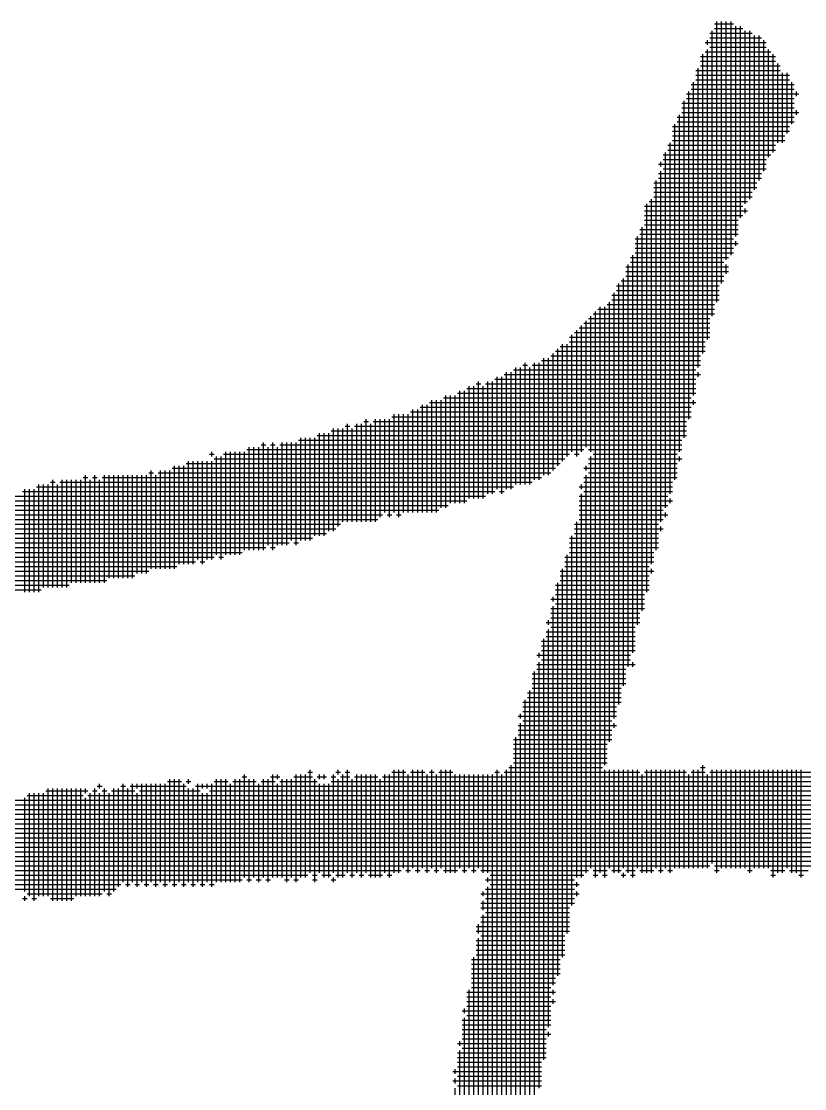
# Model space of a CAD drawing. Header units: feet. Extents: x 0 to 1079770, y 0 to 240000.
# Drawn here: x 958190 to 958823, y 13675 to 14538 of the extents above; entities that cross this region are included whole.
import ezdxf

# ---------------------------------------------------------------- set-up
doc = ezdxf.new("R2010")
doc.units = ezdxf.units.FT
doc.header["$LTSCALE"] = 2200
doc.header["$MEASUREMENT"] = 0
doc.layers.add('CX-MISC', color=2, linetype='CONTINUOUS')

msp = doc.modelspace()

# ---------------------------------------------------------------- linework, layer by layer
at = {"layer": 'CX-MISC'}
for p, q in [((958750.38, 14535.91, 9817.04), (958765.5, 14535.91, 9817.04)), ((958750.38, 14532.13, 9817.04), (958773.06, 14532.13, 9817.04)), ((958752.27, 14311, 9817.04), (958752.27, 14537.8, 9817.04)), ((958756.05, 14326.12, 9817.04), (958756.05, 14537.8, 9817.04)), ((958759.83, 14345.02, 9817.04), (958759.83, 14537.8, 9817.04)), ((958763.61, 14348.8, 9817.04), (958763.61, 14537.8, 9817.04)), ((958767.39, 14363.92, 9817.04), (958767.39, 14534.02, 9817.04)), ((958771.17, 14379.04, 9817.04), (958771.17, 14534.02, 9817.04)), ((958744.71, 14518.9, 9817.04), (958744.71, 14522.68, 9817.04)), ((958746.6, 14528.35, 9817.04), (958780.62, 14528.35, 9817.04)), ((958746.6, 14524.57, 9817.04), (958788.18, 14524.57, 9817.04)), ((958748.49, 14299.66, 9817.04), (958748.49, 14530.24, 9817.04)), ((958774.95, 14390.38, 9817.04), (958774.95, 14530.24, 9817.04)), ((958778.73, 14394.16, 9817.04), (958778.73, 14530.24, 9817.04)), ((958782.51, 14401.72, 9817.04), (958782.51, 14526.46, 9817.04)), ((958786.29, 14409.28, 9817.04), (958786.29, 14526.46, 9817.04)), ((958790.07, 14416.84, 9817.04), (958790.07, 14522.68, 9817.04)), ((958742.82, 14520.79, 9817.04), (958791.96, 14520.79, 9817.04)), ((958744.71, 14280.76, 9817.04), (958744.71, 14515.12, 9817.04)), ((958746.6, 14517.01, 9817.04), (958791.96, 14517.01, 9817.04)), ((958793.85, 14428.18, 9817.04), (958793.85, 14515.12, 9817.04)), ((958739.04, 14509.45, 9817.04), (958799.52, 14509.45, 9817.04)), ((958739.04, 14505.67, 9817.04), (958799.52, 14505.67, 9817.04)), ((958740.93, 14269.42, 9817.04), (958740.93, 14511.34, 9817.04)), ((958742.82, 14513.23, 9817.04), (958795.74, 14513.23, 9817.04)), ((958797.63, 14431.96, 9817.04), (958797.63, 14511.34, 9817.04)), ((958735.26, 14498.11, 9817.04), (958803.3, 14498.11, 9817.04)), ((958737.15, 14258.08, 9817.04), (958737.15, 14500, 9817.04)), ((958739.04, 14501.89, 9817.04), (958803.3, 14501.89, 9817.04)), ((958801.41, 14439.52, 9817.04), (958801.41, 14503.78, 9817.04)), ((958805.19, 14439.52, 9817.04), (958805.19, 14496.22, 9817.04)), ((958808.97, 14447.08, 9817.04), (958808.97, 14496.22, 9817.04)), ((958733.37, 14235.4, 9817.04), (958733.37, 14488.66, 9817.04)), ((958735.26, 14494.33, 9817.04), (958810.86, 14494.33, 9817.04)), ((958735.26, 14490.55, 9817.04), (958810.86, 14490.55, 9817.04)), ((958812.75, 14454.64, 9817.04), (958812.75, 14488.66, 9817.04)), ((958727.7, 14479.21, 9817.04), (958818.42, 14479.21, 9817.04)), ((958729.59, 14216.5, 9817.04), (958729.59, 14481.1, 9817.04)), ((958731.48, 14486.77, 9817.04), (958814.64, 14486.77, 9817.04)), ((958731.48, 14482.99, 9817.04), (958814.64, 14482.99, 9817.04)), ((958816.53, 14477.32, 9817.04), (958816.53, 14481.1, 9817.04)), ((958723.92, 14471.65, 9817.04), (958814.64, 14471.65, 9817.04)), ((958725.81, 14201.38, 9817.04), (958725.81, 14473.54, 9817.04)), ((958727.7, 14475.43, 9817.04), (958814.64, 14475.43, 9817.04)), ((958722.03, 14190.04, 9817.04), (958722.03, 14462.2, 9817.04)), ((958723.92, 14467.87, 9817.04), (958814.64, 14467.87, 9817.04)), ((958723.92, 14464.09, 9817.04), (958818.42, 14464.09, 9817.04)), ((958816.53, 14462.2, 9817.04), (958816.53, 14465.98, 9817.04)), ((958718.25, 14167.36, 9817.04), (958718.25, 14454.64, 9817.04)), ((958720.14, 14460.31, 9817.04), (958814.64, 14460.31, 9817.04)), ((958720.14, 14456.53, 9817.04), (958814.64, 14456.53, 9817.04)), ((958716.36, 14452.75, 9817.04), (958810.86, 14452.75, 9817.04)), ((958716.36, 14448.97, 9817.04), (958810.86, 14448.97, 9817.04)), ((958716.36, 14445.19, 9817.04), (958807.08, 14445.19, 9817.04)), ((958712.58, 14437.63, 9817.04), (958799.52, 14437.63, 9817.04)), ((958714.47, 14156.02, 9817.04), (958714.47, 14439.52, 9817.04)), ((958716.36, 14441.41, 9817.04), (958807.08, 14441.41, 9817.04)), ((958708.8, 14430.07, 9817.04), (958795.74, 14430.07, 9817.04)), ((958710.69, 14144.68, 9817.04), (958710.69, 14431.96, 9817.04)), ((958712.58, 14433.85, 9817.04), (958799.52, 14433.85, 9817.04)), ((958705.02, 14422.51, 9817.04), (958791.96, 14422.51, 9817.04)), ((958706.91, 14420.62, 9817.04), (958706.91, 14424.4, 9817.04)), ((958708.8, 14426.29, 9817.04), (958791.96, 14426.29, 9817.04)), ((958708.8, 14418.73, 9817.04), (958791.96, 14418.73, 9817.04)), ((958705.02, 14414.95, 9817.04), (958788.18, 14414.95, 9817.04)), ((958705.02, 14411.17, 9817.04), (958788.18, 14411.17, 9817.04)), ((958706.91, 14133.34, 9817.04), (958706.91, 14416.84, 9817.04)), ((958701.24, 14407.39, 9817.04), (958784.4, 14407.39, 9817.04)), ((958701.24, 14403.61, 9817.04), (958784.4, 14403.61, 9817.04)), ((958703.13, 14110.66, 9817.04), (958703.13, 14409.28, 9817.04)), ((958699.35, 14099.32, 9817.04), (958699.35, 14394.16, 9817.04)), ((958701.24, 14399.83, 9817.04), (958780.62, 14399.83, 9817.04)), ((958701.24, 14396.05, 9817.04), (958780.62, 14396.05, 9817.04)), ((958693.68, 14388.49, 9817.04), (958773.06, 14388.49, 9817.04)), ((958693.68, 14384.71, 9817.04), (958776.84, 14384.71, 9817.04)), ((958695.57, 14076.64, 9817.04), (958695.57, 14390.38, 9817.04)), ((958697.46, 14392.27, 9817.04), (958776.84, 14392.27, 9817.04)), ((958774.95, 14382.82, 9817.04), (958774.95, 14386.6, 9817.04)), ((958693.68, 14380.93, 9817.04), (958773.06, 14380.93, 9817.04)), ((958693.68, 14377.15, 9817.04), (958769.28, 14377.15, 9817.04)), ((958689.9, 14369.59, 9817.04), (958769.28, 14369.59, 9817.04)), ((958691.79, 14061.52, 9817.04), (958691.79, 14371.48, 9817.04)), ((958693.68, 14373.37, 9817.04), (958769.28, 14373.37, 9817.04)), ((958686.12, 14362.03, 9817.04), (958765.5, 14362.03, 9817.04)), ((958686.12, 14358.25, 9817.04), (958769.28, 14358.25, 9817.04)), ((958688.01, 14050.18, 9817.04), (958688.01, 14363.92, 9817.04)), ((958689.9, 14365.81, 9817.04), (958769.28, 14365.81, 9817.04)), ((958767.39, 14356.36, 9817.04), (958767.39, 14360.14, 9817.04)), ((958686.12, 14354.47, 9817.04), (958765.5, 14354.47, 9817.04)), ((958686.12, 14350.69, 9817.04), (958765.5, 14350.69, 9817.04)), ((958680.45, 14016.16, 9817.04), (958680.45, 14341.24, 9817.04)), ((958682.34, 14346.91, 9817.04), (958761.72, 14346.91, 9817.04)), ((958682.34, 14343.13, 9817.04), (958757.94, 14343.13, 9817.04)), ((958684.23, 14027.5, 9817.04), (958684.23, 14348.8, 9817.04)), ((958759.83, 14333.68, 9817.04), (958759.83, 14341.24, 9817.04)), ((958678.56, 14339.35, 9817.04), (958761.72, 14339.35, 9817.04)), ((958678.56, 14335.57, 9817.04), (958761.72, 14335.57, 9817.04)), ((958671, 14324.23, 9817.04), (958754.16, 14324.23, 9817.04)), ((958672.89, 13985.92, 9817.04), (958672.89, 14326.12, 9817.04)), ((958674.78, 14328.01, 9817.04), (958757.94, 14328.01, 9817.04)), ((958676.67, 14001.04, 9817.04), (958676.67, 14329.9, 9817.04)), ((958678.56, 14331.79, 9817.04), (958757.94, 14331.79, 9817.04)), ((958667.22, 14316.67, 9817.04), (958754.16, 14316.67, 9817.04)), ((958669.11, 13974.58, 9817.04), (958669.11, 14318.56, 9817.04)), ((958671, 14320.45, 9817.04), (958754.16, 14320.45, 9817.04)), ((958657.77, 13849.84, 9817.04), (958657.77, 14307.22, 9817.04)), ((958661.55, 13936.78, 9817.04), (958661.55, 14307.22, 9817.04)), ((958663.44, 14309.11, 9817.04), (958750.38, 14309.11, 9817.04)), ((958665.33, 13955.68, 9817.04), (958665.33, 14311, 9817.04)), ((958667.22, 14312.89, 9817.04), (958754.16, 14312.89, 9817.04)), ((958650.21, 14190.04, 9817.04), (958650.21, 14299.66, 9817.04)), ((958652.1, 14301.55, 9817.04), (958750.38, 14301.55, 9817.04)), ((958653.99, 13846.06, 9817.04), (958653.99, 14303.44, 9817.04)), ((958655.88, 14305.33, 9817.04), (958750.38, 14305.33, 9817.04)), ((958640.76, 14290.21, 9817.04), (958746.6, 14290.21, 9817.04)), ((958642.65, 14190.04, 9817.04), (958642.65, 14292.1, 9817.04)), ((958644.54, 14293.99, 9817.04), (958746.6, 14293.99, 9817.04)), ((958646.43, 14193.82, 9817.04), (958646.43, 14295.88, 9817.04)), ((958648.32, 14297.77, 9817.04), (958746.6, 14297.77, 9817.04)), ((958633.2, 14282.65, 9817.04), (958746.6, 14282.65, 9817.04)), ((958635.09, 14190.04, 9817.04), (958635.09, 14284.54, 9817.04)), ((958636.98, 14286.43, 9817.04), (958746.6, 14286.43, 9817.04)), ((958638.87, 14186.26, 9817.04), (958638.87, 14288.32, 9817.04)), ((958623.75, 14178.7, 9817.04), (958623.75, 14273.2, 9817.04)), ((958625.64, 14275.09, 9817.04), (958742.82, 14275.09, 9817.04)), ((958627.53, 14182.48, 9817.04), (958627.53, 14276.98, 9817.04)), ((958631.31, 14186.26, 9817.04), (958631.31, 14276.98, 9817.04)), ((958633.2, 14278.87, 9817.04), (958742.82, 14278.87, 9817.04)), ((958610.52, 14263.75, 9817.04), (958739.04, 14263.75, 9817.04)), ((958612.41, 14171.14, 9817.04), (958612.41, 14265.64, 9817.04)), ((958616.19, 14171.14, 9817.04), (958616.19, 14265.64, 9817.04)), ((958618.08, 14267.53, 9817.04), (958739.04, 14267.53, 9817.04)), ((958619.97, 14174.92, 9817.04), (958619.97, 14269.42, 9817.04)), ((958621.86, 14271.31, 9817.04), (958742.82, 14271.31, 9817.04)), ((958587.84, 14256.19, 9817.04), (958735.26, 14256.19, 9817.04)), ((958589.73, 14163.58, 9817.04), (958589.73, 14258.08, 9817.04)), ((958593.51, 14163.58, 9817.04), (958593.51, 14258.08, 9817.04)), ((958595.4, 14259.97, 9817.04), (958599.18, 14259.97, 9817.04)), ((958597.29, 14163.58, 9817.04), (958597.29, 14261.86, 9817.04)), ((958601.07, 14163.58, 9817.04), (958601.07, 14258.08, 9817.04)), ((958602.96, 14259.97, 9817.04), (958739.04, 14259.97, 9817.04)), ((958604.85, 14167.36, 9817.04), (958604.85, 14261.86, 9817.04)), ((958608.63, 14167.36, 9817.04), (958608.63, 14261.86, 9817.04)), ((958559.49, 14152.24, 9817.04), (958559.49, 14246.74, 9817.04)), ((958567.05, 14156.02, 9817.04), (958567.05, 14246.74, 9817.04)), ((958570.83, 14156.02, 9817.04), (958570.83, 14246.74, 9817.04)), ((958572.72, 14248.63, 9817.04), (958735.26, 14248.63, 9817.04)), ((958574.61, 14159.8, 9817.04), (958574.61, 14250.52, 9817.04)), ((958578.39, 14156.02, 9817.04), (958578.39, 14250.52, 9817.04)), ((958580.28, 14252.41, 9817.04), (958739.04, 14252.41, 9817.04)), ((958582.17, 14159.8, 9817.04), (958582.17, 14254.3, 9817.04)), ((958585.95, 14159.8, 9817.04), (958585.95, 14254.3, 9817.04)), ((958737.15, 14250.52, 9817.04), (958737.15, 14254.3, 9817.04)), ((958544.37, 14148.46, 9817.04), (958544.37, 14239.18, 9817.04)), ((958548.15, 14148.46, 9817.04), (958548.15, 14239.18, 9817.04)), ((958550.04, 14241.07, 9817.04), (958735.26, 14241.07, 9817.04)), ((958551.93, 14152.24, 9817.04), (958551.93, 14242.96, 9817.04)), ((958555.71, 14152.24, 9817.04), (958555.71, 14242.96, 9817.04)), ((958557.6, 14244.85, 9817.04), (958561.38, 14244.85, 9817.04)), ((958563.27, 14152.24, 9817.04), (958563.27, 14242.96, 9817.04)), ((958565.16, 14244.85, 9817.04), (958735.26, 14244.85, 9817.04)), ((958519.8, 14229.73, 9817.04), (958735.26, 14229.73, 9817.04)), ((958521.69, 14140.9, 9817.04), (958521.69, 14231.62, 9817.04)), ((958525.47, 14140.9, 9817.04), (958525.47, 14231.62, 9817.04)), ((958529.25, 14144.68, 9817.04), (958529.25, 14231.62, 9817.04)), ((958531.14, 14233.51, 9817.04), (958731.48, 14233.51, 9817.04)), ((958533.03, 14144.68, 9817.04), (958533.03, 14235.4, 9817.04)), ((958536.81, 14148.46, 9817.04), (958536.81, 14235.4, 9817.04)), ((958540.59, 14148.46, 9817.04), (958540.59, 14235.4, 9817.04)), ((958542.48, 14237.29, 9817.04), (958735.26, 14237.29, 9817.04)), ((958733.37, 14227.84, 9817.04), (958733.37, 14231.62, 9817.04)), ((958491.45, 14140.9, 9817.04), (958491.45, 14220.28, 9817.04)), ((958495.23, 14137.12, 9817.04), (958495.23, 14220.28, 9817.04)), ((958499.01, 14140.9, 9817.04), (958499.01, 14220.28, 9817.04)), ((958502.79, 14140.9, 9817.04), (958502.79, 14220.28, 9817.04)), ((958504.68, 14222.17, 9817.04), (958731.48, 14222.17, 9817.04)), ((958506.57, 14140.9, 9817.04), (958506.57, 14224.06, 9817.04)), ((958510.35, 14140.9, 9817.04), (958510.35, 14224.06, 9817.04)), ((958512.24, 14225.95, 9817.04), (958731.48, 14225.95, 9817.04)), ((958514.13, 14140.9, 9817.04), (958514.13, 14227.84, 9817.04)), ((958517.91, 14140.9, 9817.04), (958517.91, 14227.84, 9817.04)), ((958453.65, 14133.34, 9817.04), (958453.65, 14212.72, 9817.04)), ((958461.21, 14133.34, 9817.04), (958461.21, 14212.72, 9817.04)), ((958464.99, 14133.34, 9817.04), (958464.99, 14212.72, 9817.04)), ((958466.88, 14214.61, 9817.04), (958470.66, 14214.61, 9817.04)), ((958468.77, 14133.34, 9817.04), (958468.77, 14216.5, 9817.04)), ((958472.55, 14133.34, 9817.04), (958472.55, 14212.72, 9817.04)), ((958474.44, 14214.61, 9817.04), (958727.7, 14214.61, 9817.04)), ((958476.33, 14133.34, 9817.04), (958476.33, 14216.5, 9817.04)), ((958480.11, 14137.12, 9817.04), (958480.11, 14216.5, 9817.04)), ((958483.89, 14140.9, 9817.04), (958483.89, 14216.5, 9817.04)), ((958487.67, 14137.12, 9817.04), (958487.67, 14216.5, 9817.04)), ((958489.56, 14218.39, 9817.04), (958731.48, 14218.39, 9817.04)), ((958429.08, 14203.27, 9817.04), (958727.7, 14203.27, 9817.04)), ((958430.97, 14122, 9817.04), (958430.97, 14205.16, 9817.04)), ((958434.75, 14122, 9817.04), (958434.75, 14205.16, 9817.04)), ((958438.53, 14125.78, 9817.04), (958438.53, 14205.16, 9817.04)), ((958440.42, 14207.05, 9817.04), (958727.7, 14207.05, 9817.04)), ((958442.31, 14125.78, 9817.04), (958442.31, 14208.94, 9817.04)), ((958446.09, 14129.56, 9817.04), (958446.09, 14208.94, 9817.04)), ((958449.87, 14133.34, 9817.04), (958449.87, 14208.94, 9817.04)), ((958451.76, 14210.83, 9817.04), (958455.54, 14210.83, 9817.04)), ((958457.43, 14133.34, 9817.04), (958457.43, 14208.94, 9817.04)), ((958459.32, 14210.83, 9817.04), (958727.7, 14210.83, 9817.04)), ((958383.72, 14195.71, 9817.04), (958387.5, 14195.71, 9817.04)), ((958385.61, 14110.66, 9817.04), (958385.61, 14197.6, 9817.04)), ((958391.28, 14195.71, 9817.04), (958395.06, 14195.71, 9817.04)), ((958393.17, 14110.66, 9817.04), (958393.17, 14197.6, 9817.04)), ((958398.84, 14195.71, 9817.04), (958723.92, 14195.71, 9817.04)), ((958400.73, 14114.44, 9817.04), (958400.73, 14197.6, 9817.04)), ((958404.51, 14114.44, 9817.04), (958404.51, 14197.6, 9817.04)), ((958408.29, 14118.22, 9817.04), (958408.29, 14197.6, 9817.04)), ((958412.07, 14114.44, 9817.04), (958412.07, 14197.6, 9817.04)), ((958413.96, 14199.49, 9817.04), (958723.92, 14199.49, 9817.04)), ((958415.85, 14118.22, 9817.04), (958415.85, 14201.38, 9817.04)), ((958419.63, 14118.22, 9817.04), (958419.63, 14201.38, 9817.04)), ((958423.41, 14118.22, 9817.04), (958423.41, 14201.38, 9817.04)), ((958427.19, 14122, 9817.04), (958427.19, 14201.38, 9817.04)), ((958342.14, 14188.15, 9817.04), (958345.92, 14188.15, 9817.04)), ((958344.03, 14186.26, 9817.04), (958344.03, 14190.04, 9817.04)), ((958347.81, 14106.88, 9817.04), (958347.81, 14186.26, 9817.04)), ((958351.59, 14103.1, 9817.04), (958351.59, 14186.26, 9817.04)), ((958353.48, 14188.15, 9817.04), (958633.2, 14188.15, 9817.04)), ((958355.37, 14106.88, 9817.04), (958355.37, 14190.04, 9817.04)), ((958359.15, 14106.88, 9817.04), (958359.15, 14190.04, 9817.04)), ((958362.93, 14106.88, 9817.04), (958362.93, 14190.04, 9817.04)), ((958366.71, 14106.88, 9817.04), (958366.71, 14190.04, 9817.04)), ((958370.49, 14110.66, 9817.04), (958370.49, 14190.04, 9817.04)), ((958372.38, 14191.93, 9817.04), (958644.54, 14191.93, 9817.04)), ((958374.27, 14110.66, 9817.04), (958374.27, 14193.82, 9817.04)), ((958378.05, 14110.66, 9817.04), (958378.05, 14193.82, 9817.04)), ((958381.83, 14110.66, 9817.04), (958381.83, 14193.82, 9817.04)), ((958389.39, 14114.44, 9817.04), (958389.39, 14193.82, 9817.04)), ((958396.95, 14114.44, 9817.04), (958396.95, 14193.82, 9817.04)), ((958636.98, 14188.15, 9817.04), (958640.76, 14188.15, 9817.04)), ((958648.32, 14191.93, 9817.04), (958723.92, 14191.93, 9817.04)), ((958650.21, 13853.62, 9817.04), (958650.21, 14186.26, 9817.04)), ((958652.1, 14188.15, 9817.04), (958720.14, 14188.15, 9817.04)), ((958722.03, 14182.48, 9817.04), (958722.03, 14186.26, 9817.04)), ((958313.79, 14095.54, 9817.04), (958313.79, 14178.7, 9817.04)), ((958317.57, 14099.32, 9817.04), (958317.57, 14178.7, 9817.04)), ((958321.35, 14099.32, 9817.04), (958321.35, 14178.7, 9817.04)), ((958323.24, 14180.59, 9817.04), (958625.64, 14180.59, 9817.04)), ((958325.13, 14099.32, 9817.04), (958325.13, 14182.48, 9817.04)), ((958328.91, 14099.32, 9817.04), (958328.91, 14182.48, 9817.04)), ((958332.69, 14103.1, 9817.04), (958332.69, 14182.48, 9817.04)), ((958336.47, 14099.32, 9817.04), (958336.47, 14182.48, 9817.04)), ((958340.25, 14103.1, 9817.04), (958340.25, 14182.48, 9817.04)), ((958344.03, 14103.1, 9817.04), (958344.03, 14182.48, 9817.04)), ((958345.92, 14184.37, 9817.04), (958629.42, 14184.37, 9817.04)), ((958646.43, 14174.92, 9817.04), (958646.43, 14178.7, 9817.04)), ((958648.32, 14184.37, 9817.04), (958723.92, 14184.37, 9817.04)), ((958648.32, 14180.59, 9817.04), (958720.14, 14180.59, 9817.04)), ((958240.08, 14169.25, 9817.04), (958243.86, 14169.25, 9817.04)), ((958241.97, 14084.2, 9817.04), (958241.97, 14171.14, 9817.04)), ((958247.64, 14169.25, 9817.04), (958251.42, 14169.25, 9817.04)), ((958249.53, 14084.2, 9817.04), (958249.53, 14171.14, 9817.04)), ((958255.2, 14169.25, 9817.04), (958610.52, 14169.25, 9817.04)), ((958257.09, 14084.2, 9817.04), (958257.09, 14171.14, 9817.04)), ((958260.87, 14087.98, 9817.04), (958260.87, 14171.14, 9817.04)), ((958264.65, 14087.98, 9817.04), (958264.65, 14171.14, 9817.04)), ((958268.43, 14087.98, 9817.04), (958268.43, 14171.14, 9817.04)), ((958272.21, 14087.98, 9817.04), (958272.21, 14171.14, 9817.04)), ((958275.99, 14087.98, 9817.04), (958275.99, 14171.14, 9817.04)), ((958279.77, 14087.98, 9817.04), (958279.77, 14171.14, 9817.04)), ((958283.55, 14091.76, 9817.04), (958283.55, 14171.14, 9817.04)), ((958287.33, 14091.76, 9817.04), (958287.33, 14171.14, 9817.04)), ((958291.11, 14091.76, 9817.04), (958291.11, 14171.14, 9817.04)), ((958293, 14173.03, 9817.04), (958296.78, 14173.03, 9817.04)), ((958294.89, 14095.54, 9817.04), (958294.89, 14174.92, 9817.04)), ((958298.67, 14095.54, 9817.04), (958298.67, 14171.14, 9817.04)), ((958300.56, 14173.03, 9817.04), (958618.08, 14173.03, 9817.04)), ((958302.45, 14095.54, 9817.04), (958302.45, 14174.92, 9817.04)), ((958306.23, 14095.54, 9817.04), (958306.23, 14174.92, 9817.04)), ((958310.01, 14095.54, 9817.04), (958310.01, 14174.92, 9817.04)), ((958311.9, 14176.81, 9817.04), (958621.86, 14176.81, 9817.04)), ((958644.54, 14176.81, 9817.04), (958720.14, 14176.81, 9817.04)), ((958644.54, 14169.25, 9817.04), (958720.14, 14169.25, 9817.04)), ((958646.43, 13849.84, 9817.04), (958646.43, 14171.14, 9817.04)), ((958648.32, 14173.03, 9817.04), (958720.14, 14173.03, 9817.04)), ((958202.28, 14161.69, 9817.04), (958587.84, 14161.69, 9817.04)), ((958204.17, 14076.64, 9817.04), (958204.17, 14163.58, 9817.04)), ((958207.95, 14080.42, 9817.04), (958207.95, 14163.58, 9817.04)), ((958211.73, 14080.42, 9817.04), (958211.73, 14163.58, 9817.04)), ((958213.62, 14165.47, 9817.04), (958217.4, 14165.47, 9817.04)), ((958215.51, 14080.42, 9817.04), (958215.51, 14167.36, 9817.04)), ((958219.29, 14080.42, 9817.04), (958219.29, 14163.58, 9817.04)), ((958221.18, 14165.47, 9817.04), (958602.96, 14165.47, 9817.04)), ((958223.07, 14080.42, 9817.04), (958223.07, 14167.36, 9817.04)), ((958226.85, 14080.42, 9817.04), (958226.85, 14167.36, 9817.04)), ((958230.63, 14084.2, 9817.04), (958230.63, 14167.36, 9817.04)), ((958234.41, 14084.2, 9817.04), (958234.41, 14167.36, 9817.04)), ((958238.19, 14084.2, 9817.04), (958238.19, 14167.36, 9817.04)), ((958245.75, 14084.2, 9817.04), (958245.75, 14167.36, 9817.04)), ((958253.31, 14084.2, 9817.04), (958253.31, 14167.36, 9817.04)), ((958640.76, 14161.69, 9817.04), (958716.36, 14161.69, 9817.04)), ((958642.65, 14159.8, 9817.04), (958642.65, 14163.58, 9817.04)), ((958644.54, 14165.47, 9817.04), (958716.36, 14165.47, 9817.04)), ((958175.82, 14154.13, 9817.04), (958565.16, 14154.13, 9817.04)), ((958190.94, 14157.91, 9817.04), (958572.72, 14157.91, 9817.04)), ((958192.83, 14076.64, 9817.04), (958192.83, 14159.8, 9817.04)), ((958196.61, 14076.64, 9817.04), (958196.61, 14159.8, 9817.04)), ((958200.39, 14076.64, 9817.04), (958200.39, 14159.8, 9817.04)), ((958576.5, 14157.91, 9817.04), (958580.28, 14157.91, 9817.04)), ((958640.76, 14154.13, 9817.04), (958712.58, 14154.13, 9817.04)), ((958642.65, 13846.06, 9817.04), (958642.65, 14156.02, 9817.04)), ((958644.54, 14157.91, 9817.04), (958716.36, 14157.91, 9817.04)), ((958714.47, 14148.46, 9817.04), (958714.47, 14152.24, 9817.04)), ((958100.22, 14142.79, 9817.04), (958527.36, 14142.79, 9817.04)), ((958126.68, 14146.57, 9817.04), (958534.92, 14146.57, 9817.04)), ((958153.14, 14150.35, 9817.04), (958550.04, 14150.35, 9817.04)), ((958640.76, 14150.35, 9817.04), (958716.36, 14150.35, 9817.04)), ((958640.76, 14146.57, 9817.04), (958712.58, 14146.57, 9817.04)), ((958640.76, 14142.79, 9817.04), (958708.8, 14142.79, 9817.04)), ((958043.52, 14135.23, 9817.04), (958478.22, 14135.23, 9817.04)), ((958066.2, 14139.01, 9817.04), (958482, 14139.01, 9817.04)), ((958485.78, 14139.01, 9817.04), (958489.56, 14139.01, 9817.04)), ((958493.34, 14139.01, 9817.04), (958497.12, 14139.01, 9817.04)), ((958640.76, 14139.01, 9817.04), (958712.58, 14139.01, 9817.04)), ((958640.76, 14135.23, 9817.04), (958708.8, 14135.23, 9817.04)), ((958710.69, 14137.12, 9817.04), (958710.69, 14140.9, 9817.04)), ((958013.28, 14127.67, 9817.04), (958444.2, 14127.67, 9817.04)), ((958032.18, 14131.45, 9817.04), (958447.98, 14131.45, 9817.04)), ((958636.98, 14131.45, 9817.04), (958705.02, 14131.45, 9817.04)), ((958636.98, 14127.67, 9817.04), (958708.8, 14127.67, 9817.04)), ((958638.87, 13846.06, 9817.04), (958638.87, 14133.34, 9817.04)), ((958706.91, 14125.78, 9817.04), (958706.91, 14129.56, 9817.04)), ((957945.24, 14120.11, 9817.04), (958425.3, 14120.11, 9817.04)), ((957964.14, 14123.89, 9817.04), (958436.64, 14123.89, 9817.04)), ((958633.2, 14120.11, 9817.04), (958705.02, 14120.11, 9817.04)), ((958635.09, 13823.38, 9817.04), (958635.09, 14122, 9817.04)), ((958636.98, 14123.89, 9817.04), (958705.02, 14123.89, 9817.04)), ((957661.74, 14116.33, 9817.04), (958406.4, 14116.33, 9817.04)), ((957665.52, 14112.55, 9817.04), (958387.5, 14112.55, 9817.04)), ((957673.08, 14108.77, 9817.04), (958368.6, 14108.77, 9817.04)), ((958391.28, 14112.55, 9817.04), (958395.06, 14112.55, 9817.04)), ((958410.18, 14116.33, 9817.04), (958413.96, 14116.33, 9817.04)), ((958633.2, 14116.33, 9817.04), (958705.02, 14116.33, 9817.04)), ((958633.2, 14112.55, 9817.04), (958705.02, 14112.55, 9817.04)), ((958633.2, 14108.77, 9817.04), (958701.24, 14108.77, 9817.04)), ((957676.86, 14104.99, 9817.04), (958345.92, 14104.99, 9817.04)), ((957684.42, 14101.21, 9817.04), (958330.8, 14101.21, 9817.04)), ((958334.58, 14101.21, 9817.04), (958338.36, 14101.21, 9817.04)), ((958349.7, 14104.99, 9817.04), (958353.48, 14104.99, 9817.04)), ((958629.42, 14104.99, 9817.04), (958701.24, 14104.99, 9817.04)), ((958629.42, 14101.21, 9817.04), (958701.24, 14101.21, 9817.04)), ((958631.31, 13800.7, 9817.04), (958631.31, 14106.88, 9817.04)), ((957684.42, 14097.43, 9817.04), (958315.68, 14097.43, 9817.04)), ((957684.42, 14093.65, 9817.04), (958293, 14093.65, 9817.04)), ((958625.64, 14093.65, 9817.04), (958701.24, 14093.65, 9817.04)), ((958627.53, 13781.8, 9817.04), (958627.53, 14095.54, 9817.04)), ((958629.42, 14097.43, 9817.04), (958697.46, 14097.43, 9817.04)), ((958699.35, 14091.76, 9817.04), (958699.35, 14095.54, 9817.04)), ((957691.98, 14089.87, 9817.04), (958281.66, 14089.87, 9817.04)), ((957699.54, 14086.09, 9817.04), (958258.98, 14086.09, 9817.04)), ((957707.1, 14082.31, 9817.04), (958228.74, 14082.31, 9817.04)), ((958621.86, 14082.31, 9817.04), (958697.46, 14082.31, 9817.04)), ((958623.75, 13766.68, 9817.04), (958623.75, 14084.2, 9817.04)), ((958625.64, 14089.87, 9817.04), (958697.46, 14089.87, 9817.04)), ((958625.64, 14086.09, 9817.04), (958697.46, 14086.09, 9817.04)), ((957707.1, 14078.53, 9817.04), (958206.06, 14078.53, 9817.04)), ((958621.86, 14078.53, 9817.04), (958697.46, 14078.53, 9817.04)), ((958621.86, 14074.75, 9817.04), (958693.68, 14074.75, 9817.04)), ((958618.08, 14070.97, 9817.04), (958693.68, 14070.97, 9817.04)), ((958619.97, 14069.08, 9817.04), (958619.97, 14072.86, 9817.04)), ((958619.97, 13759.12, 9817.04), (958619.97, 14065.3, 9817.04)), ((958621.86, 14067.19, 9817.04), (958693.68, 14067.19, 9817.04)), ((958618.08, 14063.41, 9817.04), (958693.68, 14063.41, 9817.04)), ((958618.08, 14059.63, 9817.04), (958689.9, 14059.63, 9817.04)), ((958614.3, 14052.07, 9817.04), (958689.9, 14052.07, 9817.04)), ((958616.19, 14050.18, 9817.04), (958616.19, 14053.96, 9817.04)), ((958618.08, 14055.85, 9817.04), (958689.9, 14055.85, 9817.04)), ((958618.08, 14048.29, 9817.04), (958686.12, 14048.29, 9817.04)), ((958614.3, 14044.51, 9817.04), (958686.12, 14044.51, 9817.04)), ((958614.3, 14040.73, 9817.04), (958686.12, 14040.73, 9817.04)), ((958616.19, 13725.1, 9817.04), (958616.19, 14046.4, 9817.04)), ((958610.52, 14036.95, 9817.04), (958686.12, 14036.95, 9817.04)), ((958610.52, 14033.17, 9817.04), (958686.12, 14033.17, 9817.04)), ((958612.41, 13698.64, 9817.04), (958612.41, 14038.84, 9817.04)), ((958606.74, 14025.61, 9817.04), (958682.34, 14025.61, 9817.04)), ((958608.63, 14023.72, 9817.04), (958608.63, 14027.5, 9817.04)), ((958610.52, 14029.39, 9817.04), (958686.12, 14029.39, 9817.04)), ((958606.74, 14018.05, 9817.04), (958686.12, 14018.05, 9817.04)), ((958606.74, 14014.27, 9817.04), (958678.56, 14014.27, 9817.04)), ((958608.63, 13675.96, 9817.04), (958608.63, 14019.94, 9817.04)), ((958610.52, 14021.83, 9817.04), (958682.34, 14021.83, 9817.04)), ((958684.23, 14016.16, 9817.04), (958684.23, 14019.94, 9817.04)), ((958602.96, 14010.49, 9817.04), (958678.56, 14010.49, 9817.04)), ((958602.96, 14006.71, 9817.04), (958678.56, 14006.71, 9817.04)), ((958604.85, 13649.5, 9817.04), (958604.85, 14012.38, 9817.04)), ((958601.07, 13619.26, 9817.04), (958601.07, 13997.26, 9817.04)), ((958602.96, 14002.93, 9817.04), (958678.56, 14002.93, 9817.04)), ((958602.96, 13999.15, 9817.04), (958674.78, 13999.15, 9817.04)), ((958595.4, 13987.81, 9817.04), (958674.78, 13987.81, 9817.04)), ((958597.29, 13607.92, 9817.04), (958597.29, 13989.7, 9817.04)), ((958599.18, 13995.37, 9817.04), (958674.78, 13995.37, 9817.04)), ((958599.18, 13991.59, 9817.04), (958674.78, 13991.59, 9817.04)), ((958595.4, 13984.03, 9817.04), (958671, 13984.03, 9817.04)), ((958595.4, 13980.25, 9817.04), (958671, 13980.25, 9817.04)), ((958591.62, 13976.47, 9817.04), (958671, 13976.47, 9817.04)), ((958593.51, 13974.58, 9817.04), (958593.51, 13978.36, 9817.04)), ((958593.51, 13589.02, 9817.04), (958593.51, 13970.8, 9817.04)), ((958595.4, 13972.69, 9817.04), (958667.22, 13972.69, 9817.04)), ((958669.11, 13967.02, 9817.04), (958669.11, 13970.8, 9817.04)), ((958591.62, 13968.91, 9817.04), (958671, 13968.91, 9817.04)), ((958591.62, 13965.13, 9817.04), (958667.22, 13965.13, 9817.04)), ((958587.84, 13957.57, 9817.04), (958667.22, 13957.57, 9817.04)), ((958587.84, 13953.79, 9817.04), (958663.44, 13953.79, 9817.04)), ((958589.73, 13543.66, 9817.04), (958589.73, 13959.46, 9817.04)), ((958591.62, 13961.35, 9817.04), (958667.22, 13961.35, 9817.04)), ((958587.84, 13950.01, 9817.04), (958663.44, 13950.01, 9817.04)), ((958587.84, 13946.23, 9817.04), (958663.44, 13946.23, 9817.04)), ((958585.95, 13532.32, 9817.04), (958585.95, 13936.78, 9817.04)), ((958587.84, 13942.45, 9817.04), (958663.44, 13942.45, 9817.04)), ((958587.84, 13938.67, 9817.04), (958663.44, 13938.67, 9817.04)), ((958740.93, 13853.62, 9817.04), (958740.93, 13936.78, 9817.04)), ((958368.6, 13927.33, 9817.04), (958372.38, 13927.33, 9817.04)), ((958370.49, 13846.06, 9817.04), (958370.49, 13929.22, 9817.04)), ((958391.28, 13927.33, 9817.04), (958398.84, 13927.33, 9817.04)), ((958393.17, 13846.06, 9817.04), (958393.17, 13929.22, 9817.04)), ((958396.95, 13925.44, 9817.04), (958396.95, 13929.22, 9817.04)), ((958410.18, 13927.33, 9817.04), (958425.3, 13927.33, 9817.04)), ((958412.07, 13842.28, 9817.04), (958412.07, 13929.22, 9817.04)), ((958415.85, 13846.06, 9817.04), (958415.85, 13929.22, 9817.04)), ((958419.63, 13846.06, 9817.04), (958419.63, 13929.22, 9817.04)), ((958421.52, 13931.11, 9817.04), (958425.3, 13931.11, 9817.04)), ((958423.41, 13849.84, 9817.04), (958423.41, 13933, 9817.04)), ((958429.08, 13927.33, 9817.04), (958436.64, 13927.33, 9817.04)), ((958430.97, 13925.44, 9817.04), (958430.97, 13929.22, 9817.04)), ((958434.75, 13925.44, 9817.04), (958434.75, 13929.22, 9817.04)), ((958440.42, 13927.33, 9817.04), (958444.2, 13927.33, 9817.04)), ((958442.31, 13849.84, 9817.04), (958442.31, 13929.22, 9817.04)), ((958444.2, 13931.11, 9817.04), (958447.98, 13931.11, 9817.04)), ((958446.09, 13929.22, 9817.04), (958446.09, 13933, 9817.04)), ((958447.98, 13927.33, 9817.04), (958455.54, 13927.33, 9817.04)), ((958449.87, 13846.06, 9817.04), (958449.87, 13929.22, 9817.04)), ((958451.76, 13931.11, 9817.04), (958455.54, 13931.11, 9817.04)), ((958453.65, 13849.84, 9817.04), (958453.65, 13933, 9817.04)), ((958459.32, 13927.33, 9817.04), (958478.22, 13927.33, 9817.04)), ((958461.21, 13849.84, 9817.04), (958461.21, 13929.22, 9817.04)), ((958464.99, 13846.06, 9817.04), (958464.99, 13929.22, 9817.04)), ((958468.77, 13849.84, 9817.04), (958468.77, 13929.22, 9817.04)), ((958472.55, 13846.06, 9817.04), (958472.55, 13929.22, 9817.04)), ((958476.33, 13846.06, 9817.04), (958476.33, 13929.22, 9817.04)), ((958482, 13927.33, 9817.04), (958894.02, 13927.33, 9817.04)), ((958483.89, 13849.84, 9817.04), (958483.89, 13929.22, 9817.04)), ((958487.67, 13846.06, 9817.04), (958487.67, 13929.22, 9817.04)), ((958489.56, 13931.11, 9817.04), (958500.9, 13931.11, 9817.04)), ((958491.45, 13849.84, 9817.04), (958491.45, 13933, 9817.04)), ((958495.23, 13849.84, 9817.04), (958495.23, 13933, 9817.04)), ((958499.01, 13853.62, 9817.04), (958499.01, 13933, 9817.04)), ((958502.79, 13849.84, 9817.04), (958502.79, 13929.22, 9817.04)), ((958504.68, 13931.11, 9817.04), (958516.02, 13931.11, 9817.04)), ((958506.57, 13853.62, 9817.04), (958506.57, 13933, 9817.04)), ((958510.35, 13849.84, 9817.04), (958510.35, 13933, 9817.04)), ((958514.13, 13853.62, 9817.04), (958514.13, 13933, 9817.04)), ((958517.91, 13849.84, 9817.04), (958517.91, 13929.22, 9817.04)), ((958519.8, 13931.11, 9817.04), (958523.58, 13931.11, 9817.04)), ((958521.69, 13853.62, 9817.04), (958521.69, 13933, 9817.04)), ((958525.47, 13849.84, 9817.04), (958525.47, 13929.22, 9817.04)), ((958527.36, 13931.11, 9817.04), (958538.7, 13931.11, 9817.04)), ((958529.25, 13853.62, 9817.04), (958529.25, 13933, 9817.04)), ((958533.03, 13849.84, 9817.04), (958533.03, 13933, 9817.04)), ((958536.81, 13849.84, 9817.04), (958536.81, 13933, 9817.04)), ((958540.59, 13849.84, 9817.04), (958540.59, 13929.22, 9817.04)), ((958544.37, 13853.62, 9817.04), (958544.37, 13929.22, 9817.04)), ((958548.15, 13849.84, 9817.04), (958548.15, 13929.22, 9817.04)), ((958551.93, 13853.62, 9817.04), (958551.93, 13929.22, 9817.04)), ((958555.71, 13849.84, 9817.04), (958555.71, 13929.22, 9817.04)), ((958559.49, 13853.62, 9817.04), (958559.49, 13929.22, 9817.04)), ((958563.27, 13849.84, 9817.04), (958563.27, 13929.22, 9817.04)), ((958567.05, 13849.84, 9817.04), (958567.05, 13929.22, 9817.04)), ((958570.83, 13400.02, 9817.04), (958570.83, 13929.22, 9817.04)), ((958572.72, 13931.11, 9817.04), (958576.5, 13931.11, 9817.04)), ((958574.61, 13441.6, 9817.04), (958574.61, 13933, 9817.04)), ((958578.39, 13486.96, 9817.04), (958578.39, 13929.22, 9817.04)), ((958580.28, 13931.11, 9817.04), (958689.9, 13931.11, 9817.04)), ((958582.17, 13509.64, 9817.04), (958582.17, 13933, 9817.04)), ((958584.06, 13934.89, 9817.04), (958659.66, 13934.89, 9817.04)), ((958661.55, 13846.06, 9817.04), (958661.55, 13933, 9817.04)), ((958665.33, 13853.62, 9817.04), (958665.33, 13933, 9817.04)), ((958669.11, 13849.84, 9817.04), (958669.11, 13933, 9817.04)), ((958672.89, 13849.84, 9817.04), (958672.89, 13933, 9817.04)), ((958676.67, 13853.62, 9817.04), (958676.67, 13933, 9817.04)), ((958680.45, 13849.84, 9817.04), (958680.45, 13933, 9817.04)), ((958684.23, 13846.06, 9817.04), (958684.23, 13933, 9817.04)), ((958688.01, 13853.62, 9817.04), (958688.01, 13933, 9817.04)), ((958691.79, 13849.84, 9817.04), (958691.79, 13929.22, 9817.04)), ((958693.68, 13931.11, 9817.04), (958727.7, 13931.11, 9817.04)), ((958695.57, 13849.84, 9817.04), (958695.57, 13933, 9817.04)), ((958699.35, 13849.84, 9817.04), (958699.35, 13933, 9817.04)), ((958703.13, 13853.62, 9817.04), (958703.13, 13933, 9817.04)), ((958706.91, 13849.84, 9817.04), (958706.91, 13933, 9817.04)), ((958710.69, 13853.62, 9817.04), (958710.69, 13933, 9817.04)), ((958714.47, 13849.84, 9817.04), (958714.47, 13933, 9817.04)), ((958718.25, 13853.62, 9817.04), (958718.25, 13933, 9817.04)), ((958722.03, 13853.62, 9817.04), (958722.03, 13933, 9817.04)), ((958725.81, 13853.62, 9817.04), (958725.81, 13933, 9817.04)), ((958729.59, 13853.62, 9817.04), (958729.59, 13929.22, 9817.04)), ((958731.48, 13931.11, 9817.04), (958742.82, 13931.11, 9817.04)), ((958733.37, 13853.62, 9817.04), (958733.37, 13933, 9817.04)), ((958737.15, 13853.62, 9817.04), (958737.15, 13933, 9817.04)), ((958739.04, 13934.89, 9817.04), (958742.82, 13934.89, 9817.04)), ((958744.71, 13853.62, 9817.04), (958744.71, 13929.22, 9817.04)), ((958746.6, 13931.11, 9817.04), (958856.22, 13931.11, 9817.04)), ((958748.49, 13857.4, 9817.04), (958748.49, 13933, 9817.04)), ((958752.27, 13849.84, 9817.04), (958752.27, 13933, 9817.04)), ((958756.05, 13853.62, 9817.04), (958756.05, 13933, 9817.04)), ((958759.83, 13853.62, 9817.04), (958759.83, 13933, 9817.04)), ((958763.61, 13853.62, 9817.04), (958763.61, 13933, 9817.04)), ((958767.39, 13853.62, 9817.04), (958767.39, 13933, 9817.04)), ((958771.17, 13853.62, 9817.04), (958771.17, 13933, 9817.04)), ((958774.95, 13853.62, 9817.04), (958774.95, 13933, 9817.04)), ((958778.73, 13849.84, 9817.04), (958778.73, 13933, 9817.04)), ((958782.51, 13853.62, 9817.04), (958782.51, 13933, 9817.04)), ((958786.29, 13853.62, 9817.04), (958786.29, 13933, 9817.04)), ((958790.07, 13853.62, 9817.04), (958790.07, 13933, 9817.04)), ((958793.85, 13853.62, 9817.04), (958793.85, 13933, 9817.04)), ((958797.63, 13846.06, 9817.04), (958797.63, 13933, 9817.04)), ((958801.41, 13849.84, 9817.04), (958801.41, 13933, 9817.04)), ((958805.19, 13849.84, 9817.04), (958805.19, 13933, 9817.04)), ((958808.97, 13853.62, 9817.04), (958808.97, 13933, 9817.04)), ((958812.75, 13849.84, 9817.04), (958812.75, 13933, 9817.04)), ((958816.53, 13849.84, 9817.04), (958816.53, 13933, 9817.04)), ((958820.31, 13846.06, 9817.04), (958820.31, 13933, 9817.04)), ((958251.42, 13919.77, 9817.04), (958255.2, 13919.77, 9817.04)), ((958253.31, 13917.88, 9817.04), (958253.31, 13921.66, 9817.04)), ((958270.32, 13919.77, 9817.04), (958274.1, 13919.77, 9817.04)), ((958272.21, 13842.28, 9817.04), (958272.21, 13921.66, 9817.04)), ((958277.88, 13919.77, 9817.04), (958323.24, 13919.77, 9817.04)), ((958279.77, 13842.28, 9817.04), (958279.77, 13921.66, 9817.04)), ((958283.55, 13917.88, 9817.04), (958283.55, 13921.66, 9817.04)), ((958287.33, 13842.28, 9817.04), (958287.33, 13921.66, 9817.04)), ((958291.11, 13838.5, 9817.04), (958291.11, 13921.66, 9817.04)), ((958294.89, 13842.28, 9817.04), (958294.89, 13921.66, 9817.04)), ((958298.67, 13838.5, 9817.04), (958298.67, 13921.66, 9817.04)), ((958302.45, 13842.28, 9817.04), (958302.45, 13921.66, 9817.04)), ((958306.23, 13838.5, 9817.04), (958306.23, 13921.66, 9817.04)), ((958308.12, 13923.55, 9817.04), (958319.46, 13923.55, 9817.04)), ((958310.01, 13842.28, 9817.04), (958310.01, 13925.44, 9817.04)), ((958313.79, 13838.5, 9817.04), (958313.79, 13925.44, 9817.04)), ((958317.57, 13842.28, 9817.04), (958317.57, 13925.44, 9817.04)), ((958321.35, 13838.5, 9817.04), (958321.35, 13921.66, 9817.04)), ((958323.24, 13923.55, 9817.04), (958327.02, 13923.55, 9817.04)), ((958325.13, 13921.66, 9817.04), (958325.13, 13925.44, 9817.04)), ((958330.8, 13919.77, 9817.04), (959022.54, 13919.77, 9817.04)), ((958332.69, 13842.28, 9817.04), (958332.69, 13921.66, 9817.04)), ((958336.47, 13917.88, 9817.04), (958336.47, 13921.66, 9817.04)), ((958340.25, 13917.88, 9817.04), (958340.25, 13921.66, 9817.04)), ((958344.03, 13838.5, 9817.04), (958344.03, 13921.66, 9817.04)), ((958345.92, 13923.55, 9817.04), (958357.26, 13923.55, 9817.04)), ((958347.81, 13842.28, 9817.04), (958347.81, 13925.44, 9817.04)), ((958351.59, 13842.28, 9817.04), (958351.59, 13925.44, 9817.04)), ((958355.37, 13842.28, 9817.04), (958355.37, 13925.44, 9817.04)), ((958359.15, 13842.28, 9817.04), (958359.15, 13921.66, 9817.04)), ((958361.04, 13923.55, 9817.04), (958379.94, 13923.55, 9817.04)), ((958362.93, 13842.28, 9817.04), (958362.93, 13925.44, 9817.04)), ((958366.71, 13842.28, 9817.04), (958366.71, 13925.44, 9817.04)), ((958374.27, 13842.28, 9817.04), (958374.27, 13925.44, 9817.04)), ((958378.05, 13846.06, 9817.04), (958378.05, 13925.44, 9817.04)), ((958381.83, 13842.28, 9817.04), (958381.83, 13921.66, 9817.04)), ((958383.72, 13923.55, 9817.04), (958395.06, 13923.55, 9817.04)), ((958385.61, 13846.06, 9817.04), (958385.61, 13925.44, 9817.04)), ((958389.39, 13842.28, 9817.04), (958389.39, 13925.44, 9817.04)), ((958396.95, 13846.06, 9817.04), (958396.95, 13921.66, 9817.04)), ((958398.84, 13923.55, 9817.04), (958429.08, 13923.55, 9817.04)), ((958400.73, 13846.06, 9817.04), (958400.73, 13925.44, 9817.04)), ((958404.51, 13842.28, 9817.04), (958404.51, 13925.44, 9817.04)), ((958408.29, 13846.06, 9817.04), (958408.29, 13925.44, 9817.04)), ((958427.19, 13842.28, 9817.04), (958427.19, 13925.44, 9817.04)), ((958430.97, 13849.84, 9817.04), (958430.97, 13921.66, 9817.04)), ((958434.75, 13846.06, 9817.04), (958434.75, 13921.66, 9817.04)), ((958438.53, 13846.06, 9817.04), (958438.53, 13921.66, 9817.04)), ((958440.42, 13923.55, 9817.04), (958977.18, 13923.55, 9817.04)), ((958446.09, 13846.06, 9817.04), (958446.09, 13925.44, 9817.04)), ((958457.43, 13846.06, 9817.04), (958457.43, 13925.44, 9817.04)), ((958480.11, 13846.06, 9817.04), (958480.11, 13925.44, 9817.04)), ((958192.83, 13834.72, 9817.04), (958192.83, 13910.32, 9817.04)), ((958194.72, 13912.21, 9817.04), (958240.08, 13912.21, 9817.04)), ((958196.61, 13830.94, 9817.04), (958196.61, 13914.1, 9817.04)), ((958200.39, 13827.16, 9817.04), (958200.39, 13914.1, 9817.04)), ((958204.17, 13830.94, 9817.04), (958204.17, 13914.1, 9817.04)), ((958207.95, 13830.94, 9817.04), (958207.95, 13914.1, 9817.04)), ((958209.84, 13915.99, 9817.04), (958243.86, 13915.99, 9817.04)), ((958211.73, 13830.94, 9817.04), (958211.73, 13917.88, 9817.04)), ((958215.51, 13827.16, 9817.04), (958215.51, 13917.88, 9817.04)), ((958219.29, 13827.16, 9817.04), (958219.29, 13917.88, 9817.04)), ((958223.07, 13827.16, 9817.04), (958223.07, 13917.88, 9817.04)), ((958226.85, 13827.16, 9817.04), (958226.85, 13917.88, 9817.04)), ((958230.63, 13827.16, 9817.04), (958230.63, 13917.88, 9817.04)), ((958234.41, 13830.94, 9817.04), (958234.41, 13917.88, 9817.04)), ((958238.19, 13830.94, 9817.04), (958238.19, 13917.88, 9817.04)), ((958241.97, 13914.1, 9817.04), (958241.97, 13917.88, 9817.04)), ((958241.97, 13830.94, 9817.04), (958241.97, 13910.32, 9817.04)), ((958243.86, 13912.21, 9817.04), (959113.26, 13912.21, 9817.04)), ((958245.75, 13830.94, 9817.04), (958245.75, 13914.1, 9817.04)), ((958247.64, 13915.99, 9817.04), (958251.42, 13915.99, 9817.04)), ((958249.53, 13830.94, 9817.04), (958249.53, 13917.88, 9817.04)), ((958253.31, 13830.94, 9817.04), (958253.31, 13914.1, 9817.04)), ((958255.2, 13915.99, 9817.04), (958258.98, 13915.99, 9817.04)), ((958257.09, 13834.72, 9817.04), (958257.09, 13917.88, 9817.04)), ((958260.87, 13830.94, 9817.04), (958260.87, 13914.1, 9817.04)), ((958262.76, 13915.99, 9817.04), (958281.66, 13915.99, 9817.04)), ((958264.65, 13834.72, 9817.04), (958264.65, 13917.88, 9817.04)), ((958268.43, 13838.5, 9817.04), (958268.43, 13917.88, 9817.04)), ((958275.99, 13838.5, 9817.04), (958275.99, 13917.88, 9817.04)), ((958283.55, 13838.5, 9817.04), (958283.55, 13914.1, 9817.04)), ((958285.44, 13915.99, 9817.04), (958334.58, 13915.99, 9817.04)), ((958325.13, 13842.28, 9817.04), (958325.13, 13917.88, 9817.04)), ((958328.91, 13838.5, 9817.04), (958328.91, 13917.88, 9817.04)), ((958336.47, 13838.5, 9817.04), (958336.47, 13914.1, 9817.04)), ((958340.25, 13842.28, 9817.04), (958340.25, 13914.1, 9817.04)), ((958342.14, 13915.99, 9817.04), (959090.58, 13915.99, 9817.04)), ((958088.88, 13904.65, 9817.04), (959173.74, 13904.65, 9817.04)), ((958119.12, 13908.43, 9817.04), (959151.06, 13908.43, 9817.04)), ((957990.6, 13893.31, 9817.04), (959234.22, 13893.31, 9817.04)), ((958020.84, 13897.09, 9817.04), (959219.1, 13897.09, 9817.04)), ((958081.32, 13900.87, 9817.04), (959188.86, 13900.87, 9817.04)), ((957949.02, 13885.75, 9817.04), (959264.46, 13885.75, 9817.04)), ((957952.8, 13889.53, 9817.04), (959245.56, 13889.53, 9817.04)), ((957899.88, 13878.19, 9817.04), (959287.14, 13878.19, 9817.04)), ((957907.44, 13881.97, 9817.04), (959272.02, 13881.97, 9817.04)), ((957801.6, 13866.85, 9817.04), (959313.6, 13866.85, 9817.04)), ((957812.94, 13870.63, 9817.04), (959309.82, 13870.63, 9817.04)), ((957949.02, 13874.41, 9817.04), (959298.48, 13874.41, 9817.04)), ((957726, 13859.29, 9817.04), (959332.5, 13859.29, 9817.04)), ((957763.8, 13863.07, 9817.04), (959324.94, 13863.07, 9817.04)), ((957673.08, 13851.73, 9817.04), (958497.12, 13851.73, 9817.04)), ((957680.64, 13855.51, 9817.04), (958746.6, 13855.51, 9817.04)), ((958500.9, 13851.73, 9817.04), (958504.68, 13851.73, 9817.04)), ((958508.46, 13851.73, 9817.04), (958512.24, 13851.73, 9817.04)), ((958516.02, 13851.73, 9817.04), (958519.8, 13851.73, 9817.04)), ((958523.58, 13851.73, 9817.04), (958527.36, 13851.73, 9817.04)), ((958531.14, 13851.73, 9817.04), (958542.48, 13851.73, 9817.04)), ((958546.26, 13851.73, 9817.04), (958550.04, 13851.73, 9817.04)), ((958553.82, 13851.73, 9817.04), (958557.6, 13851.73, 9817.04)), ((958561.38, 13851.73, 9817.04), (958648.32, 13851.73, 9817.04)), ((958652.1, 13851.73, 9817.04), (958663.44, 13851.73, 9817.04)), ((958667.22, 13851.73, 9817.04), (958674.78, 13851.73, 9817.04)), ((958676.67, 13846.06, 9817.04), (958676.67, 13849.84, 9817.04)), ((958678.56, 13851.73, 9817.04), (958686.12, 13851.73, 9817.04)), ((958689.9, 13851.73, 9817.04), (958701.24, 13851.73, 9817.04)), ((958705.02, 13851.73, 9817.04), (958708.8, 13851.73, 9817.04)), ((958712.58, 13851.73, 9817.04), (958716.36, 13851.73, 9817.04)), ((958750.38, 13855.51, 9817.04), (959340.06, 13855.51, 9817.04)), ((958750.38, 13851.73, 9817.04), (958754.16, 13851.73, 9817.04)), ((958776.84, 13851.73, 9817.04), (958780.62, 13851.73, 9817.04)), ((958795.74, 13851.73, 9817.04), (958807.08, 13851.73, 9817.04)), ((958810.86, 13851.73, 9817.04), (958825.98, 13851.73, 9817.04)), ((957612.6, 13847.95, 9817.04), (958421.52, 13847.95, 9817.04)), ((957620.16, 13844.17, 9817.04), (958368.6, 13844.17, 9817.04)), ((958372.38, 13844.17, 9817.04), (958376.16, 13844.17, 9817.04)), ((958379.94, 13844.17, 9817.04), (958383.72, 13844.17, 9817.04)), ((958387.5, 13844.17, 9817.04), (958391.28, 13844.17, 9817.04)), ((958402.62, 13844.17, 9817.04), (958406.4, 13844.17, 9817.04)), ((958410.18, 13844.17, 9817.04), (958413.96, 13844.17, 9817.04)), ((958425.3, 13847.95, 9817.04), (958429.08, 13847.95, 9817.04)), ((958425.3, 13844.17, 9817.04), (958429.08, 13844.17, 9817.04)), ((958432.86, 13847.95, 9817.04), (958440.42, 13847.95, 9817.04)), ((958440.42, 13844.17, 9817.04), (958444.2, 13844.17, 9817.04)), ((958442.31, 13842.28, 9817.04), (958442.31, 13846.06, 9817.04)), ((958444.2, 13847.95, 9817.04), (958451.76, 13847.95, 9817.04)), ((958455.54, 13847.95, 9817.04), (958459.32, 13847.95, 9817.04)), ((958463.1, 13847.95, 9817.04), (958466.88, 13847.95, 9817.04)), ((958470.66, 13847.95, 9817.04), (958482, 13847.95, 9817.04)), ((958485.78, 13847.95, 9817.04), (958489.56, 13847.95, 9817.04)), ((958565.16, 13844.17, 9817.04), (958636.98, 13844.17, 9817.04)), ((958567.05, 13842.28, 9817.04), (958567.05, 13846.06, 9817.04)), ((958568.94, 13847.95, 9817.04), (958644.54, 13847.95, 9817.04)), ((958638.87, 13838.5, 9817.04), (958638.87, 13842.28, 9817.04)), ((958652.1, 13847.95, 9817.04), (958655.88, 13847.95, 9817.04)), ((958659.66, 13847.95, 9817.04), (958663.44, 13847.95, 9817.04)), ((958674.78, 13847.95, 9817.04), (958678.56, 13847.95, 9817.04)), ((958682.34, 13847.95, 9817.04), (958686.12, 13847.95, 9817.04)), ((958795.74, 13847.95, 9817.04), (958799.52, 13847.95, 9817.04)), ((958818.42, 13847.95, 9817.04), (958822.2, 13847.95, 9817.04)), ((957555.9, 13836.61, 9817.04), (958266.54, 13836.61, 9817.04)), ((957605.04, 13840.39, 9817.04), (958270.32, 13840.39, 9817.04)), ((958194.72, 13832.83, 9817.04), (958255.2, 13832.83, 9817.04)), ((958258.98, 13832.83, 9817.04), (958262.76, 13832.83, 9817.04)), ((958274.1, 13840.39, 9817.04), (958277.88, 13840.39, 9817.04)), ((958281.66, 13840.39, 9817.04), (958285.44, 13840.39, 9817.04)), ((958289.22, 13840.39, 9817.04), (958293, 13840.39, 9817.04)), ((958296.78, 13840.39, 9817.04), (958300.56, 13840.39, 9817.04)), ((958304.34, 13840.39, 9817.04), (958308.12, 13840.39, 9817.04)), ((958311.9, 13840.39, 9817.04), (958315.68, 13840.39, 9817.04)), ((958319.46, 13840.39, 9817.04), (958323.24, 13840.39, 9817.04)), ((958327.02, 13840.39, 9817.04), (958330.8, 13840.39, 9817.04)), ((958334.58, 13840.39, 9817.04), (958338.36, 13840.39, 9817.04)), ((958342.14, 13840.39, 9817.04), (958345.92, 13840.39, 9817.04)), ((958561.38, 13832.83, 9817.04), (958640.76, 13832.83, 9817.04)), ((958563.27, 13830.94, 9817.04), (958563.27, 13834.72, 9817.04)), ((958565.16, 13836.61, 9817.04), (958636.98, 13836.61, 9817.04)), ((958567.05, 13328.2, 9817.04), (958567.05, 13838.5, 9817.04)), ((958568.94, 13840.39, 9817.04), (958640.76, 13840.39, 9817.04)), ((958638.87, 13830.94, 9817.04), (958638.87, 13834.72, 9817.04)), ((958190.94, 13829.05, 9817.04), (958194.72, 13829.05, 9817.04)), ((958192.83, 13827.16, 9817.04), (958192.83, 13830.94, 9817.04)), ((958198.5, 13829.05, 9817.04), (958202.28, 13829.05, 9817.04)), ((958213.62, 13829.05, 9817.04), (958232.52, 13829.05, 9817.04)), ((958561.38, 13825.27, 9817.04), (958636.98, 13825.27, 9817.04)), ((958563.27, 13819.6, 9817.04), (958563.27, 13827.16, 9817.04)), ((958565.16, 13829.05, 9817.04), (958636.98, 13829.05, 9817.04)), ((958561.38, 13821.49, 9817.04), (958633.2, 13821.49, 9817.04)), ((958563.27, 13093.84, 9817.04), (958563.27, 13815.82, 9817.04)), ((958565.16, 13817.71, 9817.04), (958633.2, 13817.71, 9817.04)), ((958557.6, 13806.37, 9817.04), (958633.2, 13806.37, 9817.04)), ((958559.49, 13800.7, 9817.04), (958559.49, 13808.26, 9817.04)), ((958561.38, 13813.93, 9817.04), (958633.2, 13813.93, 9817.04)), ((958561.38, 13810.15, 9817.04), (958633.2, 13810.15, 9817.04)), ((958557.6, 13802.59, 9817.04), (958633.2, 13802.59, 9817.04)), ((958561.38, 13798.81, 9817.04), (958629.42, 13798.81, 9817.04)), ((958557.6, 13795.03, 9817.04), (958629.42, 13795.03, 9817.04)), ((958557.6, 13791.25, 9817.04), (958629.42, 13791.25, 9817.04)), ((958559.49, 13071.16, 9817.04), (958559.49, 13796.92, 9817.04)), ((958555.71, 13040.92, 9817.04), (958555.71, 13781.8, 9817.04)), ((958557.6, 13787.47, 9817.04), (958629.42, 13787.47, 9817.04)), ((958557.6, 13783.69, 9817.04), (958629.42, 13783.69, 9817.04)), ((958553.82, 13779.91, 9817.04), (958625.64, 13779.91, 9817.04)), ((958553.82, 13776.13, 9817.04), (958625.64, 13776.13, 9817.04)), ((958553.82, 13772.35, 9817.04), (958625.64, 13772.35, 9817.04)), ((958553.82, 13768.57, 9817.04), (958625.64, 13768.57, 9817.04)), ((958553.82, 13764.79, 9817.04), (958621.86, 13764.79, 9817.04)), ((958551.93, 13033.36, 9817.04), (958551.93, 13755.34, 9817.04)), ((958553.82, 13761.01, 9817.04), (958621.86, 13761.01, 9817.04)), ((958553.82, 13757.23, 9817.04), (958618.08, 13757.23, 9817.04)), ((958619.97, 13751.56, 9817.04), (958619.97, 13755.34, 9817.04)), ((958550.04, 13753.45, 9817.04), (958621.86, 13753.45, 9817.04)), ((958550.04, 13749.67, 9817.04), (958618.08, 13749.67, 9817.04)), ((958619.97, 13744, 9817.04), (958619.97, 13747.78, 9817.04)), ((958546.26, 13738.33, 9817.04), (958618.08, 13738.33, 9817.04)), ((958548.15, 13736.44, 9817.04), (958548.15, 13740.22, 9817.04)), ((958550.04, 13745.89, 9817.04), (958621.86, 13745.89, 9817.04)), ((958550.04, 13742.11, 9817.04), (958618.08, 13742.11, 9817.04)), ((958546.26, 13730.77, 9817.04), (958618.08, 13730.77, 9817.04)), ((958548.15, 13018.24, 9817.04), (958548.15, 13732.66, 9817.04)), ((958550.04, 13734.55, 9817.04), (958618.08, 13734.55, 9817.04)), ((958546.26, 13726.99, 9817.04), (958618.08, 13726.99, 9817.04)), ((958546.26, 13723.21, 9817.04), (958614.3, 13723.21, 9817.04)), ((958616.19, 13717.54, 9817.04), (958616.19, 13721.32, 9817.04)), ((958542.48, 13711.87, 9817.04), (958614.3, 13711.87, 9817.04)), ((958544.37, 13709.98, 9817.04), (958544.37, 13713.76, 9817.04)), ((958546.26, 13719.43, 9817.04), (958618.08, 13719.43, 9817.04)), ((958546.26, 13715.65, 9817.04), (958614.3, 13715.65, 9817.04)), ((958542.48, 13704.31, 9817.04), (958614.3, 13704.31, 9817.04)), ((958544.37, 13014.46, 9817.04), (958544.37, 13706.2, 9817.04)), ((958546.26, 13708.09, 9817.04), (958614.3, 13708.09, 9817.04)), ((958542.48, 13700.53, 9817.04), (958614.3, 13700.53, 9817.04)), ((958542.48, 13696.75, 9817.04), (958610.52, 13696.75, 9817.04)), ((958538.7, 13689.19, 9817.04), (958610.52, 13689.19, 9817.04)), ((958540.59, 13687.3, 9817.04), (958540.59, 13691.08, 9817.04)), ((958542.48, 13692.97, 9817.04), (958610.52, 13692.97, 9817.04)), ((958538.7, 13681.63, 9817.04), (958610.52, 13681.63, 9817.04)), ((958540.59, 13679.74, 9817.04), (958540.59, 13683.52, 9817.04)), ((958542.48, 13685.41, 9817.04), (958610.52, 13685.41, 9817.04)), ((958542.48, 13677.85, 9817.04), (958610.52, 13677.85, 9817.04)), ((958540.59, 13003.12, 9817.04), (958540.59, 13675.96, 9817.04))]:
    msp.add_line(p, q, dxfattribs=at)

doc.saveas('drawing.dxf')
